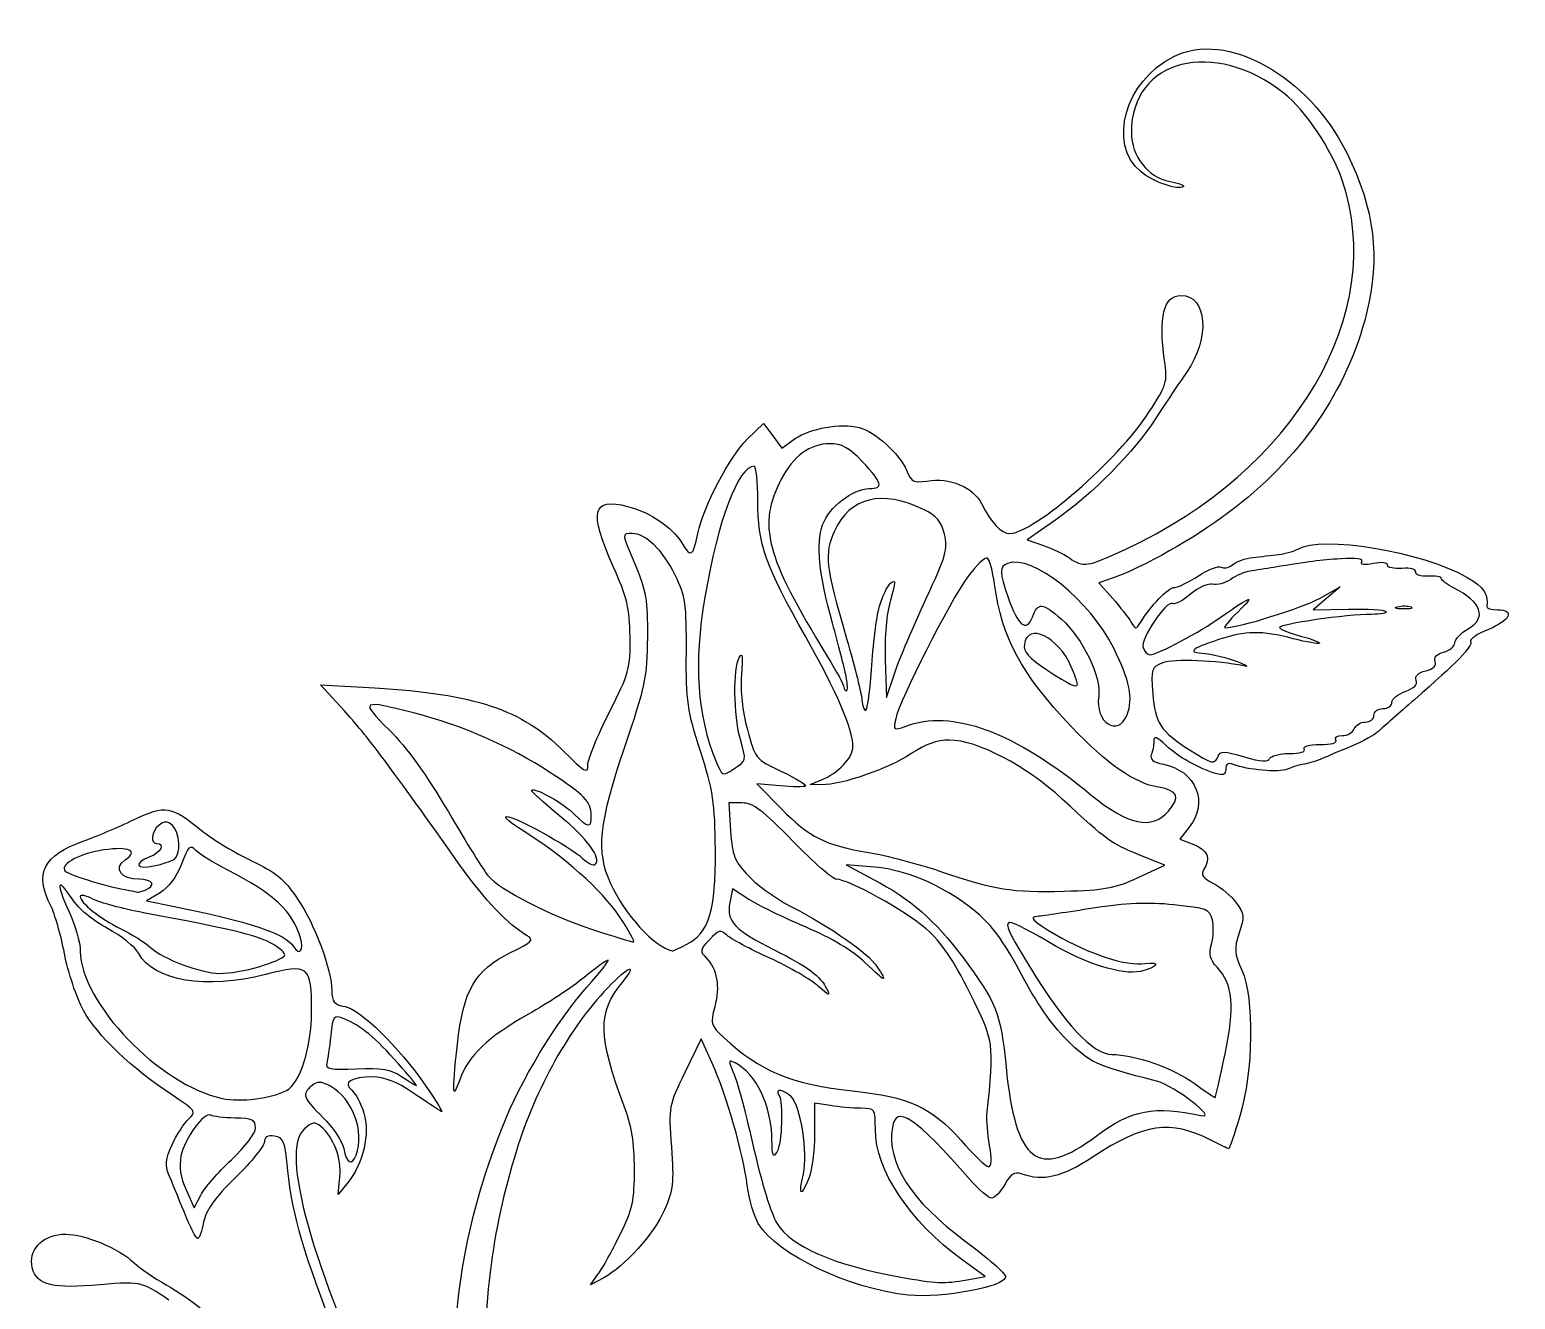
# Model space of a CAD drawing. Extents: x -1 to 99, y -1 to 145.
# Drawn here: x 11.5 to 99, y 70.1 to 144.9 of the extents above; entities that cross this region are included whole.
import ezdxf

# ---------------------------------------------------------------- set-up
doc = ezdxf.new("R2010")
doc.units = 0
doc.layers.get('0').update_dxf_attribs({"linetype": 'CONTINUOUS'})

msp = doc.modelspace()

# ---------------------------------------------------------------- linework, layer by layer
at = {"color": 7}
for points in [[(53.805585, 120.75457), (54.769255, 121.680611), (55.303158, 120.951491), (55.837058, 120.222368), (56.631803, 120.788278)], [(71.973451, 115.999199), (70.296815, 114.824812), (71.249101, 114.495122)], [(75.405784, 112.60115), (74.515652, 112.294347), (75.317591, 111.380987)], [(87.517991, 111.378219), (88.731415, 112.055516), (87.937665, 111.38004), (87.143915, 110.704561), (89.198252, 110.742764)], [(61.931182, 107.753589), (62.008499, 105.541027), (62.496523, 106.996235)], [(30.05459, 104.775183), (28.674735, 106.284964), (31.86561, 106.098324)], [(58.210315, 100.398424), (57.510582, 100.415198), (58.171906, 100.678903)], [(55.737363, 100.327018), (54.370616, 100.458347), (55.819635, 98.974206)], [(53.507418, 99.323319), (52.714316, 99.323319), (52.8252, 97.669673)], [(79.839047, 97.891658), (79.281134, 97.182387), (80.103631, 96.87193)], [(76.82421, 94.923224), (78.407927, 95.648272), (76.865935, 96.274985)], [(61.308861, 95.542415), (59.627249, 95.685155), (61.209066, 94.840732)], [(19.218665, 94.03407), (18.426161, 93.552121), (19.976707, 93.241635)], [(53.902433, 93.643008), (52.940114, 94.26421), (52.775948, 93.443375)], [(51.737802, 84.001089), (51.097505, 85.432694), (50.129096, 83.448319)], [(58.699543, 81.491011), (57.771837, 81.644546), (57.773424, 79.834452)], [(30.292463, 76.981608), (29.7102, 76.251382), (29.810395, 77.302029)], [(20.749671, 76.53329), (21.227919, 75.472724), (21.611593, 76.219375)], [(66.760479, 71.229366), (67.808292, 71.415333), (66.442275, 72.418083)], [(45.349798, 71.352794), (44.566179, 70.941377), (45.027842, 71.572453)]]:
    msp.add_lwpolyline(points, dxfattribs=at)
for points in [[(61.580649, 110.868018)], [(92.109888, 110.883769)], [(59.623164, 106.797798)], [(73.25329, 106.343275)], [(76.179569, 104.52441)], [(81.541898, 102.077586)], [(78.611103, 98.846455)], [(20.040834, 95.996739)], [(76.82421, 94.923248)], [(18.330609, 94.192251)], [(46.265208, 92.646675)], [(27.482776, 91.377439)], [(50.212001, 90.977289)], [(25.039736, 89.672901)], [(81.949216, 84.533602)], [(33.25558, 83.957626)], [(26.66737, 82.37968)], [(74.356629, 79.695611)], [(68.077596, 79.148839)], [(23.414903, 78.299082)], [(30.759358, 78.575167)], [(66.760402, 71.229366)]]:
    msp.add_lwpolyline(points, close=True, dxfattribs=at)
for points in [[(85.427915, 141.12442), (81.296941, 144.396211), (76.430232, 143.156867), (76.428621, 138.832681)], [(78.894324, 143.287446), (82.020093, 144.882094), (86.876535, 142.181198), (89.130479, 137.59464)], [(76.980764, 136.518199), (75.018278, 138.169521), (76.055657, 141.839266), (78.894324, 143.287446)], [(88.846123, 136.018991), (88.21687, 137.847944), (86.695195, 140.120715), (85.427915, 141.12442)], [(76.428621, 138.832681), (76.428092, 137.41825), (77.395829, 136.191036), (78.705456, 135.945347)], [(89.130479, 137.59464), (90.758677, 134.281419), (91.102815, 131.470245), (90.283027, 128.179807)], [(79.502175, 135.64659), (79.235869, 135.380281), (77.703627, 135.909951), (76.980764, 136.518199)], [(76.06398, 114.26213), (86.098266, 118.898256), (91.546143, 128.171248), (88.846123, 136.018991)], [(78.705456, 135.945347), (79.212792, 135.850171), (79.571316, 135.715728), (79.502175, 135.64659)], [(78.386578, 125.384127), (78.017486, 127.95606), (78.335846, 129.221236), (79.352127, 129.221236)], [(79.352127, 129.221236), (80.905456, 129.221236), (81.084468, 126.722826), (79.676564, 124.693181)], [(90.283027, 128.179807), (89.143438, 123.605754), (86.368639, 119.597592), (82.136702, 116.412544)], [(77.466867, 122.341419), (78.51439, 123.964307), (78.565886, 124.134667), (78.386578, 125.384127)], [(79.676564, 124.693181), (79.233816, 124.054913), (78.421627, 122.836528), (77.871701, 121.98566)], [(56.631803, 120.788278), (57.488958, 121.398624), (59.316117, 121.716957), (60.400324, 121.444838)], [(69.261532, 115.198319), (70.675709, 115.198319), (75.652998, 119.531266), (77.466867, 122.341419)], [(77.871701, 121.98566), (76.600156, 120.018279), (74.125421, 117.50653), (71.973451, 115.999199)], [(60.400324, 121.444838), (61.310184, 121.216479), (62.797031, 119.873039), (63.190064, 118.924172)], [(50.890151, 115.198319), (51.209617, 116.765679), (52.791119, 119.779715), (53.805585, 120.75457)], [(58.645563, 120.489986), (57.512379, 120.489986), (56.485523, 119.735106), (55.805499, 118.402149)], [(60.594259, 119.420511), (59.781543, 120.274851), (59.389547, 120.489986), (58.645563, 120.489986)], [(54.208638, 119.16707), (53.275714, 119.16707), (52.073106, 115.969899), (51.304039, 111.445098)], [(54.429644, 117.116548), (54.435439, 118.244335), (54.335976, 119.16707), (54.208638, 119.16707)], [(60.989292, 117.844153), (61.855853, 117.844153), (61.770747, 118.183764), (60.594259, 119.420511)], [(55.805499, 118.402149), (54.40521, 115.657355), (54.849138, 113.953883), (58.532522, 107.937842)], [(63.190064, 118.924172), (63.47464, 118.237144), (63.609559, 118.165685), (64.384653, 118.291466)], [(64.384653, 118.291466), (65.725897, 118.50912), (67.106983, 117.938379), (67.601179, 116.962219)], [(45.909365, 113.256806), (44.460718, 116.493409), (44.669324, 117.363269), (46.757069, 116.791629)], [(58.245087, 115.718323), (58.606743, 116.742311), (60.029101, 117.844153), (60.989292, 117.844153)], [(64.181456, 116.613879), (61.741775, 117.805717), (59.826644, 117.338335), (58.94039, 115.334812)], [(46.757069, 116.791629), (48.149862, 116.410269), (49.372086, 115.588539), (49.943097, 114.649589)], [(57.245999, 109.112902), (54.875972, 113.296459), (54.416743, 114.601522), (54.429644, 117.116548)], [(65.421677, 115.16051), (65.23736, 115.906394), (64.956896, 116.235059), (64.181456, 116.613879)], [(67.601179, 116.962219), (68.185758, 115.807535), (68.75921, 115.198319), (69.261532, 115.198319)], [(82.136702, 116.412544), (80.187104, 114.945237), (77.045571, 113.166334), (75.405784, 112.60115)], [(58.825929, 109.906652), (58.0166, 112.848025), (57.843399, 114.581001), (58.245087, 115.718323)], [(47.023859, 115.198319), (46.399924, 115.198319), (46.396272, 115.231974), (47.232787, 113.272118)], [(49.556162, 112.743049), (48.832151, 114.222877), (47.826102, 115.198319), (47.023859, 115.198319)], [(49.943097, 114.649589), (50.489146, 113.751685), (50.609508, 113.821424), (50.890151, 115.198319)], [(58.94039, 115.334812), (58.330846, 113.956835), (58.398865, 113.350596), (59.648609, 109.022602)], [(64.322201, 111.324051), (65.515606, 113.88689), (65.634171, 114.300598), (65.421677, 115.16051)], [(86.231267, 114.280603), (87.605277, 115.129789), (93.541191, 114.13908), (96.205815, 112.615845)], [(67.946434, 113.752498), (67.819826, 113.830746), (67.296477, 113.324865), (66.783439, 112.628315)], [(75.392928, 108.444885), (74.003159, 111.267907), (70.585351, 113.991848), (69.132511, 113.434342)], [(71.249101, 114.495122), (71.772857, 114.313793), (72.464538, 113.981114), (72.786169, 113.755834)], [(72.786169, 113.755834), (73.59559, 113.188893), (73.814173, 113.222656), (76.06398, 114.26213)], [(82.406085, 113.366775), (82.625232, 113.548649), (83.155795, 113.737493), (83.585121, 113.786428)], [(83.585121, 113.786428), (84.014445, 113.835365), (84.701211, 113.914502), (85.111262, 113.962291)], [(85.111262, 113.962291), (85.521316, 114.01008), (86.025318, 114.15332), (86.231267, 114.280603)], [(90.006104, 113.532785), (90.113294, 113.706219), (89.680981, 113.769521), (88.790476, 113.710781)], [(46.901552, 109.112902), (46.879857, 110.793612), (46.72802, 111.427747), (45.909365, 113.256806)], [(47.232787, 113.272118), (47.836593, 111.857467), (47.932848, 111.26896), (47.918447, 109.079935)], [(68.366979, 112.22146), (68.262288, 112.985283), (68.073042, 113.67425), (67.946434, 113.752498)], [(69.132511, 113.434342), (68.652316, 113.250072), (68.658512, 112.931019), (69.171534, 111.425384)], [(80.387362, 112.70983), (80.957925, 113.087412), (81.555902, 113.315287), (81.716197, 113.216219)], [(81.716197, 113.216219), (81.87649, 113.117151), (82.186941, 113.184903), (82.406085, 113.366775)], [(83.420696, 112.986458), (83.119177, 112.946082), (82.605459, 112.726018), (82.279101, 112.497428)], [(84.828811, 113.203051), (84.355869, 113.1243), (83.722218, 113.026833), (83.420696, 112.986458)], [(88.790476, 113.710781), (87.49071, 113.625045), (86.936741, 113.55405), (84.828811, 113.203051)], [(90.67465, 113.430611), (90.137792, 113.32324), (89.899141, 113.359713), (90.006104, 113.532785)], [(91.50954, 113.338613), (91.50954, 113.488089), (91.156531, 113.526988), (90.67465, 113.430611)], [(92.369436, 113.14679), (91.896494, 113.109857), (91.50954, 113.196177), (91.50954, 113.338613)], [(93.177651, 112.926611), (93.208075, 113.095762), (92.875656, 113.186324), (92.369436, 113.14679)], [(93.905255, 112.685637), (93.467235, 112.659575), (93.148602, 112.765107), (93.177651, 112.926611)], [(50.214885, 108.18532), (50.231765, 111.074028), (50.172652, 111.482989), (49.556162, 112.743049)], [(61.580649, 110.868018), (61.745294, 111.46953), (62.04616, 112.099574), (62.24924, 112.268114)], [(62.24924, 112.268114), (62.560885, 112.526757), (62.558845, 112.37114), (62.23617, 111.270351)], [(66.783439, 112.628315), (65.724868, 111.191093), (62.775081, 105.383576), (62.547881, 104.289376)], [(72.915759, 103.797261), (69.896154, 106.998201), (68.806224, 109.016718), (68.366979, 112.22146)], [(76.962712, 109.958838), (77.545054, 110.927676), (78.610846, 112.023319), (78.970944, 112.023319)], [(78.970944, 112.023319), (79.179409, 112.023319), (79.816799, 112.332249), (80.387362, 112.70983)], [(81.21714, 112.204349), (80.953385, 112.273323), (80.384954, 112.020937), (79.916756, 111.626973)], [(82.279101, 112.497428), (81.952743, 112.268839), (81.47486, 112.136952), (81.21714, 112.204349)], [(94.68454, 112.55466), (94.68454, 112.652196), (94.333862, 112.711135), (93.905255, 112.685637)], [(95.412145, 112.001882), (95.011962, 112.208373), (94.68454, 112.457122), (94.68454, 112.55466)], [(96.205815, 112.615845), (97.193373, 112.051306), (97.477056, 111.629886), (97.361626, 110.898839)], [(51.304039, 111.445098), (50.643568, 107.559229), (50.853917, 104.429716), (51.952258, 101.801012)], [(62.23617, 111.270351), (61.998638, 110.460054), (61.883139, 109.128256), (61.931182, 107.753589)], [(62.496523, 106.996235), (62.764937, 107.7966), (63.586492, 109.744118), (64.322201, 111.324051)], [(69.171534, 111.425384), (69.734689, 109.772619), (70.248018, 109.358131), (70.596525, 110.274769)], [(70.596525, 110.274769), (70.93345, 111.160952), (71.179523, 111.14346), (72.307437, 110.153138)], [(75.317591, 111.380987), (75.758659, 110.878639), (76.248517, 110.25211), (76.406163, 109.988702)], [(78.853787, 111.06993), (78.494591, 111.291926), (76.93265, 108.956245), (77.117742, 108.473899)], [(79.916756, 111.626973), (79.459267, 111.242023), (78.98093, 110.991351), (78.853787, 111.06993)], [(81.719957, 110.282154), (83.513935, 111.551688), (83.811412, 111.64412), (82.716031, 110.591653)], [(81.946102, 109.642069), (82.740415, 109.642069), (86.514247, 110.817962), (87.517991, 111.378219)], [(96.267749, 109.588229), (97.395758, 110.232227), (97.072061, 111.145378), (95.412145, 112.001882)], [(61.115728, 107.170963), (61.20679, 108.602833), (61.416004, 110.266506), (61.580649, 110.868018)], [(77.523726, 108.054569), (77.940757, 108.054569), (80.467869, 109.396096), (81.719957, 110.282154)], [(82.716031, 110.591653), (82.172463, 110.069381), (81.825997, 109.642069), (81.946102, 109.642069)], [(90.561451, 110.436157), (89.128603, 110.436686), (85.15954, 109.864028), (85.15954, 109.656848)], [(89.198252, 110.742764), (90.328136, 110.763772), (91.330246, 110.703307), (91.425162, 110.608393)], [(91.425162, 110.608393), (91.520076, 110.513476), (91.131406, 110.435969), (90.561451, 110.436157)], [(92.435582, 110.751996), (91.99902, 110.757393), (91.852456, 110.816686), (92.109888, 110.883769)], [(92.109888, 110.883756), (92.36732, 110.950838), (92.724507, 110.946427), (92.903638, 110.873966)], [(92.903638, 110.873966), (93.082769, 110.801489), (92.872145, 110.746603), (92.435582, 110.751996)], [(97.361626, 110.898839), (97.344402, 110.789699), (97.627951, 110.700402), (97.991753, 110.700402)], [(97.991753, 110.700402), (99.043024, 110.700402), (98.758864, 110.083208), (97.46206, 109.549906)], [(59.623164, 106.797798), (59.52503, 107.27074), (59.166276, 108.669725), (58.825929, 109.906652)], [(72.890515, 107.335463), (72.125967, 109.129774), (70.319254, 109.99955), (70.128395, 108.665182)], [(72.307437, 110.153138), (73.555222, 109.057567), (74.677595, 106.735637), (74.50409, 105.608774)], [(76.406163, 109.988702), (76.673416, 109.542157), (76.711043, 109.540138), (76.962712, 109.958838)], [(85.961421, 109.002303), (84.091515, 109.487348), (83.168051, 109.475397), (81.568652, 108.945445)], [(85.15954, 109.656848), (85.15954, 109.563561), (85.71134, 109.339653), (86.38576, 109.159273)], [(95.47829, 108.757016), (95.47829, 108.966288), (95.833546, 109.340335), (96.267749, 109.588229)], [(97.46206, 109.549906), (96.808015, 109.280936), (96.335038, 108.960309), (96.411, 108.837405)], [(45.670401, 104.64523), (46.852134, 106.980257), (46.925643, 107.247007), (46.901552, 109.112902)], [(47.918447, 109.079935), (47.903048, 106.739473), (47.792693, 106.210666), (46.554575, 102.54442)], [(60.024124, 102.666805), (60.024124, 103.674831), (59.061903, 105.90748), (57.245999, 109.112902)], [(59.648609, 109.022602), (60.146184, 107.299448), (60.55329, 105.682182), (60.55329, 105.42868)], [(70.128395, 108.665182), (70.065125, 108.222857), (70.369673, 107.877681), (71.451311, 107.165778)], [(81.568652, 108.945445), (79.882712, 108.386814), (79.698665, 108.201074), (80.755683, 108.12499)], [(87.509882, 108.729216), (87.453729, 108.673064), (86.756923, 108.795952), (85.961421, 109.002303)], [(86.38576, 109.159273), (87.060177, 108.978893), (87.566034, 108.785366), (87.509882, 108.729216)], [(96.411, 108.837405), (96.565066, 108.588119), (95.58977, 107.577012), (93.103769, 105.408735)], [(94.826172, 108.212845), (95.184836, 108.302867), (95.47829, 108.547741), (95.47829, 108.757016)], [(51.047396, 102.366027), (50.275797, 104.764864), (50.198078, 105.308112), (50.214885, 108.18532)], [(53.381992, 103.143018), (53.00935, 104.485202), (52.973031, 107.265174), (53.320037, 107.885235)], [(53.320037, 107.885235), (53.518432, 108.23975), (53.556612, 107.972376), (53.465121, 106.869145)], [(58.532522, 107.937842), (59.061861, 107.073277), (59.494957, 106.269605), (59.494957, 106.151905)], [(76.179569, 104.52441), (76.546498, 105.48951), (76.339171, 106.52279), (75.392928, 108.444885)], [(77.117742, 108.473899), (77.206245, 108.243267), (77.388937, 108.054569), (77.523726, 108.054569)], [(83.042874, 107.394915), (81.533511, 107.725316), (78.895453, 107.824177), (78.256723, 107.574276)], [(80.755683, 108.12499), (81.228443, 108.090962), (82.085291, 107.880195), (82.659789, 107.656619)], [(82.659789, 107.656619), (83.234287, 107.433047), (83.406676, 107.315278), (83.042874, 107.394915)], [(93.766775, 107.106961), (94.234233, 107.224288), (94.419052, 107.410716), (94.321061, 107.666076)], [(94.321061, 107.666076), (94.224636, 107.91735), (94.398444, 108.105493), (94.826172, 108.212845)], [(53.465121, 106.869145), (53.384966, 105.902554), (53.506947, 104.758744), (53.809307, 103.641726)], [(59.648273, 105.937902), (59.732595, 105.937902), (59.721295, 106.324855), (59.623164, 106.797798)], [(60.751728, 104.767666), (60.860869, 104.657612), (61.024669, 105.739097), (61.115728, 107.170963)], [(71.451311, 107.165778), (72.833129, 106.256302), (73.25329, 106.064521), (73.25329, 106.343275)], [(73.25329, 106.343275), (73.25329, 106.420708), (73.090043, 106.867193), (72.890515, 107.335463)], [(78.256723, 107.574276), (77.606596, 107.319916), (77.577799, 107.227386), (77.692747, 105.762171)], [(93.210885, 106.552024), (93.114805, 106.802407), (93.303376, 106.990655), (93.766775, 107.106961)], [(31.86561, 106.098324), (37.757936, 105.75367), (40.530243, 104.828718), (42.963251, 102.395711)], [(59.494957, 106.151905), (59.494957, 106.034202), (59.563947, 105.937902), (59.648273, 105.937902)], [(91.774124, 105.250559), (91.774124, 105.454606), (92.130113, 105.74565), (92.565207, 105.897325)], [(92.565207, 105.897325), (93.086084, 106.078904), (93.306625, 106.302527), (93.210885, 106.552024)], [(34.226844, 104.615088), (31.05145, 105.427216), (30.950834, 105.36119), (32.714732, 103.622798)], [(60.55329, 105.42868), (60.55329, 105.175174), (60.642587, 104.877719), (60.751728, 104.767666)], [(74.50409, 105.608774), (74.266859, 104.068065), (75.662621, 103.164733), (76.179569, 104.52441)], [(77.692747, 105.762171), (77.828717, 104.029052), (78.136448, 103.55852), (79.853528, 102.458282)], [(93.103769, 105.408735), (92.186125, 104.608371), (91.242671, 103.774933), (91.007208, 103.556652)], [(91.244957, 104.879569), (91.535999, 104.879569), (91.774124, 105.046515), (91.774124, 105.250559)], [(36.881705, 95.663456), (32.836855, 101.368765), (31.330786, 103.37882), (30.05459, 104.775183)], [(42.176843, 101.124504), (39.867694, 102.63551), (36.938818, 103.921483), (34.226844, 104.615088)], [(44.41363, 101.553632), (44.41363, 101.888197), (44.979177, 103.279416), (45.670401, 104.64523)], [(62.547881, 104.289376), (62.404556, 103.599126), (62.429549, 103.57894), (63.108075, 103.836917)], [(63.108075, 103.836917), (65.871923, 104.887728), (69.509674, 103.547079), (74.04704, 99.805487)], [(90.214932, 104.085819), (90.490402, 104.085819), (90.71579, 104.264412), (90.71579, 104.482694)], [(90.71579, 104.482694), (90.71579, 104.703179), (90.950976, 104.879569), (91.244957, 104.879569)], [(32.714732, 103.622798), (33.724159, 102.627967), (34.929027, 100.95683), (36.196124, 98.794152)], [(53.809307, 103.641726), (54.275045, 101.921151), (54.286245, 101.907451), (55.819588, 101.182294)], [(78.029551, 100.247035), (76.610345, 100.486808), (74.953725, 101.636909), (72.915759, 103.797261)], [(78.478732, 102.710316), (77.917082, 103.235802), (77.751128, 103.294196), (77.751128, 102.966335)], [(88.466832, 103.027485), (88.376895, 103.173006), (88.5522, 103.292069), (88.856397, 103.292069)], [(88.856397, 103.292069), (89.160593, 103.292069), (89.478014, 103.470662), (89.561776, 103.688944)], [(91.007208, 103.556652), (90.771742, 103.338371), (90.044283, 102.937164), (89.39063, 102.665083)], [(89.561776, 103.688944), (89.64554, 103.907225), (89.939458, 104.085819), (90.214932, 104.085819)], [(42.963251, 102.395711), (44.232348, 101.126613), (44.41363, 101.021362), (44.41363, 101.553632)], [(46.554575, 102.54442), (45.04114, 98.062923), (44.879609, 96.499429), (45.735253, 94.614111)], [(53.004066, 101.326389), (53.774589, 101.831254), (53.762423, 101.772778), (53.381992, 103.143018)], [(58.171906, 100.678903), (59.17497, 101.078877), (60.024124, 101.990234), (60.024124, 102.666805)], [(65.720129, 103.026353), (64.976171, 103.025559), (64.294798, 102.784553), (63.463707, 102.228235)], [(72.361052, 99.547587), (70.235977, 101.510441), (67.338834, 103.028073), (65.720129, 103.026353)], [(77.751128, 102.966335), (77.751128, 102.732729), (77.685069, 102.369453), (77.604334, 102.159057)], [(81.389149, 101.0588), (80.330574, 101.385346), (79.223359, 102.013634), (78.478732, 102.710316)], [(79.853528, 102.458282), (81.197691, 101.596997), (81.344754, 101.563837), (81.541898, 102.077586)], [(81.541898, 102.077586), (81.664104, 102.396047), (81.889013, 102.39081), (83.07963, 102.041791)], [(85.726371, 102.233735), (86.360262, 102.233735), (86.71329, 102.338875), (86.614749, 102.498319)], [(86.614749, 102.498319), (86.515845, 102.658347), (86.88179, 102.762902), (87.54079, 102.762902)], [(87.54079, 102.762902), (88.199791, 102.762902), (88.565736, 102.867457), (88.466832, 103.027485)], [(89.39063, 102.665083), (88.736977, 102.392999), (87.964044, 102.065836), (87.673003, 101.93805)], [(51.926387, 96.545194), (51.901701, 99.350846), (51.79944, 100.027983), (51.047396, 102.366027)], [(51.952258, 101.801012), (52.329453, 100.898259), (52.34201, 100.892594), (53.004066, 101.326389)], [(63.463707, 102.228235), (62.168495, 101.36124), (59.327383, 100.371651), (58.210315, 100.398424)], [(77.604334, 102.159057), (77.501239, 101.890401), (77.714065, 101.725211), (78.319217, 101.60418)], [(78.319217, 101.60418), (80.242079, 101.219609), (81.000174, 99.367792), (79.839047, 97.891658)], [(82.43552, 101.588096), (82.121174, 101.708723), (81.984461, 101.626911), (81.984461, 101.318171)], [(85.607782, 101.313493), (85.126883, 101.106134), (83.273373, 101.26658), (82.43552, 101.588096)], [(83.07963, 102.041791), (84.081474, 101.748108), (84.502416, 101.717573), (84.574346, 101.933356)], [(84.574346, 101.933356), (84.629413, 102.098565), (85.147825, 102.233735), (85.726371, 102.233735)], [(86.614669, 101.612599), (86.323628, 101.561384), (85.870529, 101.426788), (85.607782, 101.313493)], [(87.673003, 101.93805), (87.381961, 101.810267), (86.905711, 101.663812), (86.614669, 101.612599)], [(44.615037, 98.595714), (44.571806, 99.443228), (44.273684, 99.752425), (42.176843, 101.124504)], [(55.819588, 101.182294), (56.667651, 100.781223), (57.303604, 100.395159), (57.232817, 100.324372)], [(81.984461, 101.318171), (81.984461, 100.980729), (81.842599, 100.91892), (81.389149, 101.0588)], [(42.725684, 98.583755), (41.785521, 99.353259), (41.056668, 100.023226), (41.106013, 100.072571)], [(41.106013, 100.072571), (41.29246, 100.259015), (43.051378, 99.267087), (43.633962, 98.646954)], [(57.232817, 100.324372), (57.162028, 100.253586), (56.489076, 100.254766), (55.737363, 100.327018)], [(74.04704, 99.805487), (76.23315, 98.002781), (77.628144, 97.709657), (78.611103, 98.846455)], [(78.611103, 98.846455), (79.329473, 99.677254), (79.17311, 100.053833), (78.029551, 100.247035)], [(17.651882, 98.325048), (19.560144, 99.226119), (19.840025, 99.178721), (21.75871, 97.629565)], [(56.489542, 97.07436), (54.703252, 98.909555), (54.154602, 99.323319), (53.507418, 99.323319)], [(55.819635, 98.974206), (57.46505, 97.288914), (58.36997, 96.837225), (60.969959, 96.403443)], [(76.865935, 96.274985), (75.196697, 96.953414), (75.069898, 97.045529), (72.361052, 99.547587)], [(14.718481, 97.084168), (15.407323, 97.330096), (16.727353, 97.888491), (17.651882, 98.325048)], [(19.93975, 98.000402), (19.62312, 98.263183), (19.462632, 98.263183), (19.146, 98.000402)], [(36.196124, 98.794152), (37.261871, 96.975142), (38.323343, 95.269405), (38.554951, 95.003625)], [(40.577249, 97.695613), (39.849645, 98.148759), (39.423038, 98.521777), (39.629233, 98.524542)], [(39.629233, 98.524542), (40.128579, 98.531235), (43.332006, 96.77118), (44.081935, 96.078096)], [(44.852519, 95.705184), (45.225518, 96.078186), (44.366577, 97.240722), (42.725684, 98.583755)], [(43.633962, 98.646954), (44.389056, 97.843192), (44.654129, 97.829346), (44.615037, 98.595714)], [(19.146, 98.000402), (18.697653, 97.628308), (18.611875, 96.942069), (19.013708, 96.942069)], [(20.040834, 95.996739), (20.47126, 96.262759), (20.402993, 97.615944), (19.93975, 98.000402)], [(21.75871, 97.629565), (22.35897, 97.144914), (23.638402, 96.37649), (24.601896, 95.921957)], [(46.265208, 92.646675), (45.228761, 94.198765), (42.963722, 96.209337), (40.577249, 97.695613)], [(52.8252, 97.669673), (52.923636, 96.201712), (53.044368, 95.902013), (53.900417, 95.000651)], [(12.780672, 93.267398), (11.791162, 95.180893), (12.323327, 96.229059), (14.718481, 97.084168)], [(15.886068, 96.5518), (14.545433, 96.356731), (13.352381, 95.738638), (13.586209, 95.360297)], [(17.168443, 95.964565), (17.958843, 96.518182), (17.403324, 96.772571), (15.886068, 96.5518)], [(19.013708, 96.942069), (19.53784, 96.942069), (19.263988, 96.394365), (18.616833, 96.148319)], [(21.324375, 96.521283), (20.972611, 96.873047), (20.87692, 96.782961), (20.469713, 95.716709)], [(23.211367, 95.364192), (22.391384, 95.782731), (21.542236, 96.303423), (21.324375, 96.521283)], [(50.212001, 90.977289), (51.561775, 91.675283), (51.957925, 92.961886), (51.926387, 96.545194)], [(59.051214, 94.825402), (58.84626, 94.825402), (57.693507, 95.837433), (56.489542, 97.07436)], [(60.969959, 96.403443), (61.977717, 96.235308), (63.848914, 95.7449), (65.128172, 95.313648)], [(80.103631, 96.87193), (80.931319, 96.559513), (81.119898, 96.070388), (80.680383, 95.375992)], [(17.987773, 94.825402), (16.893893, 94.825402), (16.441021, 95.455057), (17.168443, 95.964565)], [(18.616833, 96.148319), (17.632763, 95.774177), (17.805816, 95.376566), (18.850209, 95.612114)], [(18.850209, 95.612114), (19.342368, 95.723115), (19.878149, 95.896195), (20.040834, 95.996739)], [(20.469713, 95.716709), (20.183119, 94.966271), (19.713983, 94.335293), (19.218665, 94.03407)], [(24.601896, 95.921957), (26.021089, 95.252445), (26.533168, 94.831265), (27.298899, 93.703696)], [(40.839406, 91.503974), (39.729198, 92.142109), (38.352177, 93.58934), (36.881705, 95.663456)], [(44.081935, 96.078096), (44.408783, 95.776021), (44.755546, 95.608211), (44.852519, 95.705184)], [(67.495142, 92.714728), (65.728313, 94.269954), (63.317485, 95.37192), (61.308861, 95.542415)], [(14.033842, 93.665051), (13.162479, 95.007189), (13.063321, 94.627203), (13.846104, 92.945627)], [(13.586209, 95.360297), (13.729484, 95.128477), (15.866569, 94.446706), (17.161625, 94.219673)], [(18.330609, 94.192251), (19.010649, 94.453207), (18.809114, 94.825402), (17.987773, 94.825402)], [(27.482776, 91.377439), (27.035993, 92.935285), (25.908797, 93.987363), (23.211367, 95.364192)], [(38.554951, 95.003625), (39.262129, 94.192111), (42.214781, 92.679845), (44.634052, 91.890077)], [(45.735253, 94.614111), (46.588217, 92.734699), (48.321092, 90.834475), (49.387784, 90.608841)], [(53.900417, 95.000651), (54.4308, 94.442195), (55.579124, 93.622228), (56.452249, 93.178503)], [(64.347386, 91.896999), (63.134481, 92.96464), (59.769198, 94.825402), (59.051214, 94.825402)], [(61.209066, 94.840732), (63.446258, 93.646448), (64.874809, 92.399797), (66.494186, 90.228579)], [(65.128172, 95.313648), (68.451174, 94.193429), (69.34168, 94.049453), (72.460956, 94.128108)], [(72.460956, 94.128108), (74.838933, 94.188071), (75.469295, 94.302945), (76.82421, 94.923248)], [(80.680383, 95.375992), (80.50521, 95.099232), (80.657814, 94.890585), (81.260939, 94.582242)], [(81.260939, 94.582242), (81.710948, 94.352179), (82.316301, 93.840414), (82.606168, 93.444989)], [(16.118502, 91.931725), (15.248989, 92.397239), (14.397065, 93.105584), (14.033842, 93.665051)], [(15.262329, 93.65919), (14.851733, 93.871518), (14.515791, 93.943876), (14.515791, 93.819983)], [(14.515791, 93.819983), (14.515791, 93.438292), (15.647226, 92.533145), (16.897041, 91.914985)], [(18.238891, 92.855304), (17.012378, 93.085113), (15.672925, 93.446865), (15.262329, 93.65919)], [(17.161625, 94.219673), (17.525427, 94.155895), (17.843112, 94.0875), (17.867588, 94.067683)], [(17.867588, 94.067683), (17.892062, 94.047866), (18.100427, 94.10392), (18.330609, 94.192251)], [(27.298899, 93.703696), (28.321217, 92.198296), (29.33238, 89.487518), (29.33238, 88.252239)], [(57.230833, 92.018223), (55.929485, 92.570194), (54.431705, 93.301346), (53.902433, 93.643008)], [(13.582045, 90.456295), (13.371344, 91.557523), (13.010727, 92.822517), (12.780672, 93.267398)], [(13.846104, 92.945627), (14.211589, 92.160492), (14.51295, 91.101392), (14.515791, 90.592069)], [(25.699589, 91.084863), (24.747496, 91.570582), (23.44165, 91.880462), (18.238891, 92.855304)], [(19.976707, 93.241635), (24.47842, 92.3402), (26.607688, 91.626531), (27.081163, 90.860433)], [(52.775948, 93.443375), (52.559281, 92.360036), (53.052498, 91.836743), (55.393915, 90.665789)], [(56.452249, 93.178503), (58.69292, 92.039787), (60.919352, 90.483529), (61.436147, 89.694803)], [(71.602208, 91.094949), (68.561559, 92.880648), (68.521985, 92.829187), (70.469424, 89.621889)], [(74.179332, 93.121708), (72.724124, 92.892375), (71.249921, 92.675871), (70.903327, 92.640589)], [(78.930362, 93.322145), (77.390837, 93.480496), (76.114225, 93.426637), (74.179332, 93.121708)], [(81.199535, 92.444152), (81.047982, 93.055503), (80.87609, 93.122012), (78.930362, 93.322145)], [(82.606168, 93.444989), (83.084985, 92.791807), (83.101069, 92.628672), (82.781981, 91.661824)], [(17.96123, 90.448836), (17.756461, 90.83145), (16.927233, 91.498751), (16.118502, 91.931725)], [(16.897041, 91.914985), (17.551885, 91.591098), (18.339039, 91.096177), (18.646273, 90.815157)], [(44.634052, 91.890077), (45.89531, 91.478341), (47.007486, 91.136914), (47.105554, 91.13135)], [(47.105554, 91.13135), (47.203619, 91.125794), (46.825464, 91.807684), (46.265208, 92.646675)], [(60.736562, 89.922665), (59.998978, 90.629396), (58.762172, 91.368697), (57.230833, 92.018223)], [(66.917813, 88.130642), (65.940241, 90.083375), (65.236794, 91.11411), (64.347386, 91.896999)], [(69.962371, 89.209705), (69.107039, 90.865788), (68.311154, 91.996448), (67.495142, 92.714728)], [(70.903327, 92.640589), (70.382532, 92.587577), (70.566219, 92.402821), (71.961661, 91.576104)], [(81.148222, 91.002416), (81.266628, 91.431568), (81.289721, 92.08035), (81.199535, 92.444152)], [(26.552311, 90.324215), (26.636461, 90.460375), (26.252737, 90.802666), (25.699589, 91.084863)], [(27.081163, 90.860433), (27.435228, 90.287541), (27.69825, 90.626131), (27.482776, 91.377439)], [(39.825911, 90.492154), (41.1314, 91.130871), (41.261885, 91.261139), (40.839406, 91.503974)], [(51.570271, 91.267166), (51.009489, 90.670242), (50.995673, 90.586888), (51.391833, 90.190727)], [(52.607829, 91.525315), (52.2258, 91.871046), (52.110677, 91.842405), (51.570271, 91.267166)], [(55.141768, 90.173791), (53.98444, 90.703247), (52.844168, 91.311431), (52.607829, 91.525315)], [(76.958828, 89.401745), (75.874655, 89.16362), (73.744055, 89.837093), (71.602208, 91.094949)], [(71.961661, 91.576104), (73.902591, 90.42622), (76.141043, 89.696099), (77.233796, 89.856482)], [(82.781981, 91.661824), (82.469374, 90.714618), (82.486222, 90.474252), (82.935215, 89.475567)], [(14.701725, 87.100709), (14.2966, 87.845056), (13.792743, 89.35507), (13.582045, 90.456295)], [(14.515791, 90.592069), (14.532804, 87.543524), (19.207063, 82.691608), (22.874368, 81.915794)], [(25.421636, 89.21292), (21.955853, 88.318377), (18.823721, 88.837257), (17.96123, 90.448836)], [(18.646273, 90.815157), (19.412758, 90.11407), (21.59294, 89.29651), (22.735999, 89.281527)], [(25.039736, 89.672901), (25.787502, 89.894963), (26.46816, 90.188055), (26.552311, 90.324215)], [(36.731033, 85.120324), (37.060296, 88.249929), (37.773623, 89.488063), (39.825911, 90.492154)], [(49.387784, 90.608841), (49.43139, 90.599607), (49.802288, 90.765418), (50.212001, 90.977289)], [(51.391833, 90.190727), (52.025434, 89.55713), (52.205684, 88.511891), (51.887152, 87.318503)], [(58.007896, 88.512547), (57.588851, 88.89678), (56.299095, 89.644339), (55.141768, 90.173791)], [(55.393915, 90.665789), (57.412967, 89.656055), (58.075475, 89.160543), (58.495422, 88.346071)], [(66.494186, 90.228579), (68.506266, 87.530834), (68.730873, 86.963623), (69.046042, 83.784257)], [(81.480832, 89.638928), (81.046675, 90.101065), (80.977626, 90.384122), (81.148222, 91.002416)], [(22.735999, 89.281527), (23.255288, 89.274727), (24.291971, 89.450839), (25.039736, 89.672901)], [(28.141832, 87.045676), (28.141832, 89.735533), (27.971673, 89.871105), (25.421636, 89.21292)], [(45.601178, 90.062902), (45.509564, 90.062902), (44.877466, 89.603599), (44.196516, 89.042227)], [(44.363084, 88.475749), (45.135649, 89.348683), (45.69279, 90.062902), (45.601178, 90.062902)], [(46.42848, 88.727955), (47.445173, 89.936225), (46.797894, 89.697973), (45.562647, 88.409256)], [(61.436147, 89.694803), (62.094779, 88.689601), (61.986729, 88.724796), (60.736562, 89.922665)], [(70.469424, 89.621889), (72.472608, 86.322778), (74.177393, 84.506652), (75.271053, 84.506652)], [(77.233796, 89.856482), (78.210735, 89.999865), (77.985406, 89.627218), (76.958828, 89.401745)], [(81.949216, 84.533602), (82.536392, 87.345412), (82.417444, 88.641952), (81.480832, 89.638928)], [(82.935215, 89.475567), (83.673029, 87.834457), (83.613853, 83.479968), (82.818248, 80.868631)], [(39.364579, 80.186758), (40.415385, 82.896877), (42.531863, 86.406622), (44.363084, 88.475749)], [(45.562647, 88.409256), (43.34456, 86.095155), (41.341485, 82.515316), (40.203911, 78.832279)], [(44.196516, 89.042227), (43.515563, 88.480855), (42.036569, 87.505167), (40.909862, 86.874032)], [(46.554932, 81.463944), (45.010432, 85.547663), (44.984935, 87.012396), (46.42848, 88.727955)], [(58.495422, 88.346071), (58.713174, 87.923751), (58.612569, 87.958104), (58.007896, 88.512547)], [(72.601278, 85.388738), (71.730206, 86.25981), (70.761527, 87.662396), (69.962371, 89.209705)], [(29.33238, 88.252239), (29.33238, 87.612739), (29.463534, 87.456984), (30.11107, 87.327475)], [(67.922889, 80.934777), (68.35966, 85.216008), (68.352977, 85.263855), (66.917813, 88.130642)], [(19.946541, 82.099542), (17.592689, 83.648285), (15.488974, 85.654274), (14.701725, 87.100709)], [(26.66737, 82.37968), (27.470431, 82.809466), (28.141832, 84.934139), (28.141832, 87.045676)], [(30.056923, 86.599363), (29.419481, 86.841719), (29.391615, 86.806934), (29.266213, 85.612465)], [(30.11107, 87.327475), (31.043425, 87.141005), (33.224425, 84.996494), (34.87543, 82.642824)], [(40.909862, 86.874032), (38.516679, 85.533471), (37.37261, 84.44298), (36.864832, 83.018432)], [(51.887152, 87.318503), (51.618957, 86.313708), (51.646111, 86.223565), (52.441192, 85.479332)], [(33.25558, 83.957626), (31.928379, 85.468037), (30.986468, 86.245951), (30.056923, 86.599363)], [(29.266213, 85.612465), (29.19472, 84.931507), (29.091083, 84.195767), (29.035907, 83.977485)], [(36.864832, 83.018432), (36.427346, 81.79109), (36.409789, 82.066932), (36.731033, 85.120324)], [(52.441192, 85.479332), (54.53008, 83.524034), (56.458075, 82.728678), (60.009511, 82.357177)], [(77.902752, 82.93589), (74.303017, 83.859431), (73.982112, 84.007904), (72.601278, 85.388738)], [(53.094075, 84.004677), (52.672933, 84.230064), (52.668339, 84.180741), (53.0299, 83.315405)], [(75.271053, 84.506652), (76.597346, 84.506652), (78.926822, 83.691497), (80.132653, 82.805429)], [(81.371869, 81.966583), (81.398703, 81.986321), (81.658508, 83.141492), (81.949216, 84.533602)], [(29.035907, 83.977485), (28.952545, 83.647714), (29.24873, 83.593628), (30.787665, 83.657599)], [(31.753188, 83.179685), (30.462932, 83.174261), (29.958379, 82.858584), (30.509266, 82.401389)], [(30.787665, 83.657599), (32.272835, 83.719334), (32.796999, 83.631431), (33.433499, 83.213919)], [(34.109761, 82.247679), (33.142285, 82.898742), (32.424801, 83.182502), (31.753188, 83.179685)], [(34.313913, 82.67391), (34.361578, 82.663273), (33.885328, 83.240943), (33.25558, 83.957626)], [(33.433499, 83.213919), (33.870061, 82.92755), (34.266248, 82.684546), (34.313913, 82.67391)], [(50.129096, 83.448319), (49.169558, 81.482123), (49.162269, 81.441946), (49.333552, 79.062829)], [(53.80673, 76.789912), (53.573574, 78.656042), (52.580828, 82.116218), (51.737802, 84.001089)], [(53.0299, 83.315405), (53.244086, 82.802788), (53.769945, 80.828375), (54.19848, 78.92782)], [(55.25798, 79.479569), (55.224651, 81.498125), (54.34656, 83.334365), (53.094075, 84.004677)], [(69.046042, 83.784257), (69.60752, 78.120198), (70.91639, 77.112492), (74.356629, 79.695611)], [(22.874368, 81.915794), (23.949134, 81.688427), (25.798334, 81.914471), (26.66737, 82.37968)], [(28.150852, 82.662054), (27.555997, 82.168368), (27.633282, 81.949327), (28.80891, 80.796977)], [(29.252352, 82.628306), (28.686906, 82.929569), (28.480795, 82.935884), (28.150852, 82.662054)], [(30.759358, 78.575167), (31.288736, 79.954702), (30.552141, 81.935788), (29.252352, 82.628306)], [(30.509266, 82.401389), (30.733765, 82.215072), (31.054159, 81.606321), (31.221251, 81.048614)], [(34.87543, 82.642824), (35.518857, 81.725556), (35.92277, 81.050791), (35.773016, 81.143345)], [(56.402999, 82.004485), (55.958999, 82.448485), (55.41015, 82.527114), (55.668085, 82.10977)], [(60.009511, 82.357177), (63.342499, 82.008525), (64.685783, 81.395964), (66.374174, 79.454782)], [(80.529332, 80.89955), (81.572129, 80.660486), (79.000445, 82.654267), (77.902752, 82.93589)], [(80.132653, 82.805429), (80.787388, 82.324316), (81.345037, 81.946835), (81.371869, 81.966583)], [(20.901563, 80.702637), (21.373725, 81.129936), (21.335736, 81.185504), (19.946541, 82.099542)], [(35.773016, 81.143345), (35.623262, 81.235897), (34.874798, 81.732848), (34.109761, 82.247679)], [(47.158426, 77.749379), (47.156045, 79.312013), (46.996019, 80.297697), (46.554932, 81.463944)], [(55.668085, 82.10977), (55.937338, 81.674107), (55.852454, 79.276146), (55.549356, 78.755595)], [(57.108609, 77.472929), (57.386127, 78.703408), (56.958635, 81.448852), (56.402999, 82.004485)], [(60.487145, 81.334565), (60.014202, 81.336153), (59.209781, 81.406566), (58.699543, 81.491011)], [(66.927108, 77.124737), (63.674292, 80.839194), (62.564116, 81.58675), (62.349478, 80.207173)], [(74.356629, 79.695611), (76.428044, 81.250941), (77.815847, 81.521623), (80.529332, 80.89955)], [(19.926436, 79.185627), (20.19231, 79.775233), (20.631116, 80.457887), (20.901563, 80.702637)], [(22.20286, 80.92603), (21.825083, 81.159509), (20.635773, 79.536007), (20.446845, 78.528923)], [(23.633952, 80.759472), (22.973629, 80.772728), (22.329638, 80.847679), (22.20286, 80.92603)], [(24.834541, 80.183757), (24.834541, 80.658274), (24.666735, 80.738742), (23.633952, 80.759472)], [(28.683405, 80.262958), (28.331194, 80.555269), (28.17522, 80.531023), (27.708386, 80.111396)], [(28.80891, 80.796977), (29.394087, 80.223386), (29.944751, 79.394664), (30.032608, 78.955371)], [(31.221251, 81.048614), (31.586993, 79.827879), (31.195666, 78.114334), (30.292463, 76.981608)], [(61.349625, 80.074881), (61.34698, 81.315256), (61.335814, 81.331689), (60.487145, 81.334565)], [(68.077596, 79.148839), (67.962814, 79.840063), (67.893195, 80.643735), (67.922889, 80.934777)], [(81.063055, 79.477206), (78.728626, 80.667365), (77.197326, 80.444472), (74.179253, 78.475221)], [(82.818248, 80.868631), (82.496808, 79.813605), (82.202883, 78.950402), (82.165082, 78.950402)], [(23.414903, 78.299082), (24.251146, 79.084323), (24.834541, 79.858825), (24.834541, 80.183757)], [(25.958944, 79.696408), (25.55456, 79.753841), (25.363631, 79.645285), (25.363631, 79.357937)], [(26.7492, 77.656806), (26.574083, 79.413023), (26.493711, 79.620459), (25.958944, 79.696408)], [(27.708386, 80.111396), (26.258521, 78.808146), (28.135958, 72.076196), (32.57015, 62.678527)], [(29.810395, 77.302029), (29.914062, 78.38908), (29.439743, 79.635255), (28.683405, 80.262958)], [(36.281349, 61.100433), (36.454165, 70.389721), (37.088522, 74.316616), (39.364579, 80.186758)], [(57.773424, 79.834452), (57.774218, 78.838901), (57.610235, 77.633589), (57.408747, 77.155982)], [(66.442275, 72.418083), (63.367706, 74.675024), (61.354504, 77.70187), (61.349625, 80.074881)], [(62.349478, 80.207173), (62.019868, 78.08863), (63.425607, 75.895266), (66.642051, 73.509502)], [(19.737391, 77.407532), (19.500396, 77.976016), (19.537236, 78.32254), (19.926436, 79.185627)], [(25.363631, 79.357937), (25.363631, 79.125276), (24.598152, 78.18066), (23.662569, 77.258791)], [(30.032608, 78.955371), (30.207611, 78.080354), (30.50898, 77.922691), (30.759358, 78.575167)], [(40.203911, 78.832279), (38.713937, 74.008311), (38.215184, 69.900673), (38.242505, 62.678527)], [(49.333552, 79.062829), (49.486039, 76.944752), (49.438674, 76.50811), (48.93174, 75.358662)], [(54.19848, 78.92782), (54.627015, 77.027265), (55.232107, 75.060519), (55.543127, 74.557276)], [(55.549356, 78.755595), (55.333342, 78.384609), (55.273609, 78.533024), (55.25798, 79.479569)], [(66.374174, 79.454782), (67.121736, 78.595289), (67.857785, 77.892069), (68.009836, 77.892069)], [(68.009836, 77.892069), (68.192544, 77.892069), (68.215521, 78.318246), (68.077596, 79.148839)], [(82.165082, 78.950402), (82.127278, 78.950402), (81.631367, 79.187463), (81.063055, 79.477206)], [(20.446845, 78.528923), (20.325261, 77.880829), (20.418201, 77.268361), (20.749671, 76.53329)], [(21.611593, 76.219375), (21.822612, 76.630035), (22.634102, 77.565904), (23.414903, 78.299082)], [(74.179253, 78.475221), (72.325585, 77.265726), (71.255062, 77.009601), (69.945919, 77.462385)], [(20.647171, 75.184609), (20.308693, 76.018869), (19.899292, 77.019184), (19.737391, 77.407532)], [(23.662569, 77.258791), (22.411146, 76.025716), (21.913803, 75.328391), (21.781041, 74.620699)], [(29.632436, 67.7834), (27.714787, 72.62768), (27.010024, 75.041083), (26.7492, 77.656806)], [(46.32551, 73.912921), (47.054114, 75.40271), (47.161117, 75.895573), (47.158426, 77.749379)], [(57.408747, 77.155982), (56.939212, 76.042996), (56.815559, 76.173579), (57.108609, 77.472929)], [(68.196185, 76.039985), (68.020658, 76.039985), (67.449573, 76.528123), (66.927108, 77.124737)], [(69.945919, 77.462385), (69.534699, 77.604612), (69.316293, 77.466486), (68.966038, 76.842694)], [(54.454748, 74.537544), (54.200981, 74.954831), (53.909373, 75.968397), (53.80673, 76.789912)], [(68.966038, 76.842694), (68.718144, 76.401205), (68.371709, 76.039985), (68.196185, 76.039985)], [(48.93174, 75.358662), (48.300074, 73.926396), (46.573133, 71.995067), (45.349798, 71.352794)], [(21.431582, 73.663254), (21.338636, 73.665636), (20.985653, 74.350351), (20.647171, 75.184609)], [(21.781041, 74.620699), (21.681782, 74.09162), (21.524527, 73.66077), (21.431582, 73.663254)], [(63.30574, 70.324898), (59.834891, 70.680495), (55.564249, 72.713117), (54.454748, 74.537544)], [(55.543127, 74.557276), (56.384193, 73.196405), (58.870646, 72.110153), (62.760254, 71.404345)], [(11.655413, 72.127483), (11.53753, 73.139504), (12.415092, 73.924774), (13.655816, 73.917508)], [(13.655816, 73.917508), (14.801994, 73.910788), (16.732772, 73.103875), (17.690712, 72.231224)], [(45.027842, 71.572453), (45.28176, 71.919544), (45.865709, 72.972753), (46.32551, 73.912921)], [(66.642051, 73.509502), (67.949855, 72.539453), (69.019878, 71.589), (69.019878, 71.397387)], [(15.17717, 70.898049), (12.70261, 70.69006), (11.785561, 71.010201), (11.655413, 72.127483)], [(17.690712, 72.231224), (18.054514, 71.899812), (18.900778, 71.316427), (19.571296, 70.934813)], [(19.736901, 70.037452), (18.038904, 71.16095), (18.120906, 71.145471), (15.17717, 70.898049)], [(19.571296, 70.934813), (22.43807, 69.303239), (25.885411, 65.815834), (28.390951, 62.012666)], [(62.760254, 71.404345), (64.98993, 70.999747), (65.372387, 70.983017), (66.760402, 71.229366)], [(69.019878, 71.397387), (69.019878, 70.822799), (65.286099, 70.122002), (63.30574, 70.324898)]]:
    msp.add_open_spline(points, degree=3, dxfattribs=at)

doc.saveas('drawing.dxf')
